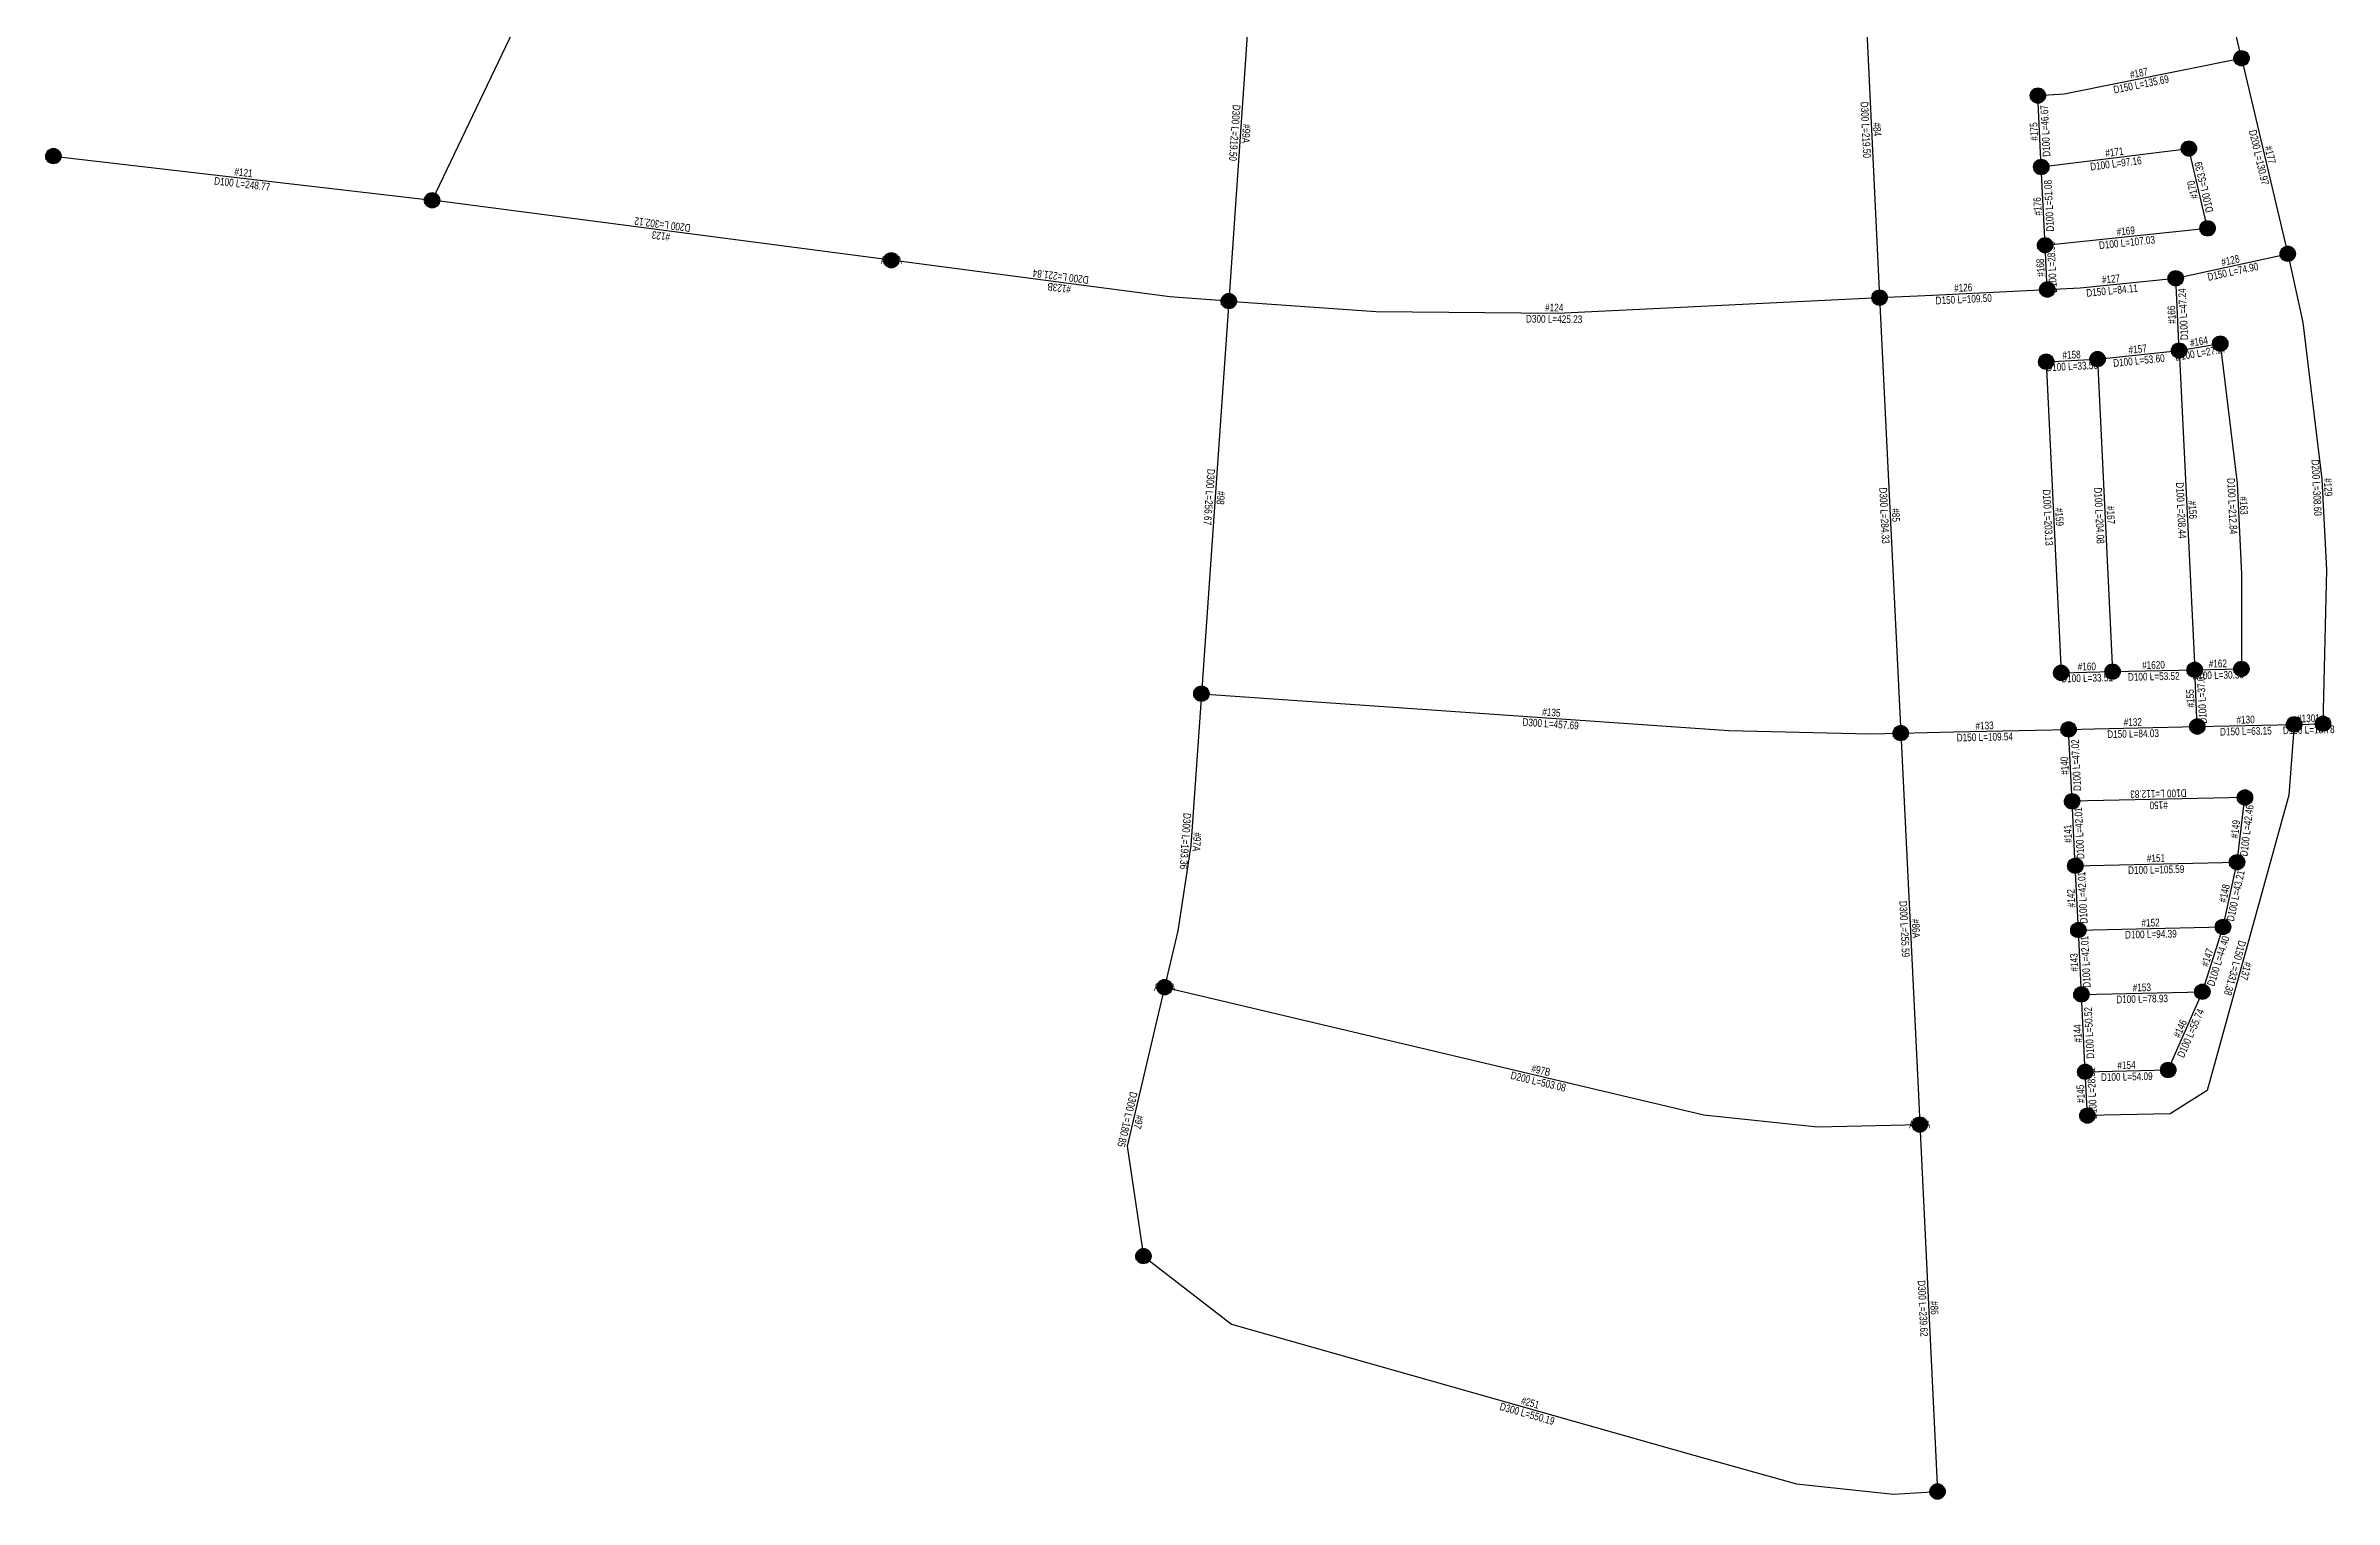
# Model space of a CAD drawing. Header units: metres. Extents: x 145470 to 149777, y 297311 to 301409.
# Drawn here: x 148237 to 149730, y 297311 to 298259 of the extents above; entities that cross this region are included whole.
import ezdxf
from ezdxf.enums import TextEntityAlignment as Align

# ---------------------------------------------------------------- set-up
doc = ezdxf.new("R2010")
doc.units = ezdxf.units.M
for name, color, linetype in [('EPANET2-JUNCTION', 7, 'Continuous'), ('EPANET2-PIPE', 3, 'Continuous'), ('EPANET2-PIPE_no', 7, 'Continuous')]:
    doc.layers.add(name, color=color, linetype=linetype)

# ---------------------------------------------------------------- blocks, each defined once
blk = doc.blocks.new('PIPE_BLOCK')
at = {"width": 0.8}
for tag, p in [('ID', (0, 3.75)), ('INFO', (0, -3.75))]:
    blk.add_attdef(tag, text='', height=5, dxfattribs=at).set_placement(p, align=Align.MIDDLE_CENTER)
blk = doc.blocks.new('JUNCTION_BLOCK')
h = blk.add_hatch(color=255)
edge = h.paths.add_edge_path()
edge.add_arc((0, 0), 5, 0, 360)
at = {"color": 5}
blk.add_circle((0, 0), 5, dxfattribs=at)
at = {"color": 5, "width": 0.7}
blk.add_attdef('ID', text='', height=5, dxfattribs=at).set_placement((0, 0), align=Align.MIDDLE_CENTER)

msp = doc.modelspace()

# ---------------------------------------------------------------- linework, layer by layer
at = {"layer": 'EPANET2-PIPE'}
for points in [[(148693.3, 298539.3), (148627.6, 298448), (148488.9, 298157.8)], [(149422.7, 298313.5), (149433.3, 298094.3)], [(149023.9, 298311), (149023.6, 298306.8), (149008.7, 298092)], [(149669.5, 298250.4), (149656.8, 298304.5)], [(149536.6, 298226.1), (149553.7, 298227.1), (149669.5, 298250.4)], [(149669.5, 298250.4), (149697.6, 298130.9), (149699.6, 298122.9)], [(149538.8, 298179.5), (149536.6, 298226.1)], [(148241.8, 298186.6), (148488.9, 298157.8)], [(149538.8, 298179.5), (149635.1, 298191.5)], [(149541.3, 298128.5), (149538.8, 298179.5)], [(149647.3, 298139.5), (149635.1, 298191.5)], [(148788.5, 298118.7), (148488.9, 298157.8)], [(149541.3, 298128.5), (149647.3, 298139.5)], [(149008.7, 298092), (148975.8, 298094.3), (148970.3, 298094.9), (148788.5, 298118.7)], [(149542.7, 298099.6), (149541.3, 298128.5)], [(149626.5, 298106.9), (149699.6, 298122.9)], [(149699.6, 298122.9), (149709.5, 298078.1), (149721.9, 297976), (149724.8, 297916.7), (149722.6, 297816.4)], [(149542.7, 298099.6), (149564.2, 298100.7), (149626.5, 298106.9)], [(149628.7, 298059.8), (149626.5, 298106.9)], [(149008.7, 298092), (148990.8, 297836)], [(149008.7, 298092), (149104.9, 298085.3), (149223.1, 298084.1), (149433.3, 298094.3)], [(149433.3, 298094.3), (149467.8, 298096), (149542.7, 298099.6)], [(149433.3, 298094.3), (149447.1, 297810.3)], [(149575.5, 298054.2), (149628.7, 298059.8)], [(149628.7, 298059.8), (149655.6, 298064.3)], [(149628.7, 298059.8), (149638.9, 297851.6)], [(149655.6, 298064.3), (149666.5, 297973.3), (149669.4, 297914), (149669.4, 297852.2)], [(149542, 298052.5), (149566.5, 298053.7), (149575.5, 298054.2)], [(149542, 298052.5), (149551.8, 297849.6)], [(149575.5, 298054.2), (149585.3, 297850.4)], [(149551.8, 297849.6), (149585.3, 297850.4)], [(149585.3, 297850.4), (149638.9, 297851.6)], [(149638.9, 297851.6), (149669.4, 297852.2)], [(149640.6, 297814.6), (149638.9, 297851.6)], [(148990.8, 297836), (148983.9, 297737), (148975.5, 297681.3), (148966.8, 297644.6)], [(148990.8, 297836), (149334.9, 297812), (149426.7, 297809.8), (149447.1, 297810.3)], [(149447.1, 297810.3), (149481.6, 297811.1), (149556.6, 297812.7)], [(149447.1, 297810.3), (149458.6, 297574.1), (149459.5, 297555)], [(149556.6, 297812.7), (149573.3, 297813.1), (149640.6, 297814.6)], [(149558.9, 297765.8), (149556.6, 297812.7)], [(149703.8, 297816), (149700.4, 297769.9), (149647, 297577.2), (149623, 297562.1), (149568.9, 297560.9)], [(149640.6, 297814.6), (149703.8, 297816)], [(149703.8, 297816), (149722.6, 297816.4)], [(149671.7, 297768.3), (149558.9, 297765.8)], [(149561, 297723.8), (149558.9, 297765.8)], [(149666.5, 297726.1), (149671.7, 297768.3)], [(149561, 297723.8), (149666.5, 297726.1)], [(149563, 297681.8), (149561, 297723.8)], [(149657.4, 297683.9), (149666.5, 297726.1)], [(149563, 297681.8), (149657.4, 297683.9)], [(149565, 297639.9), (149563, 297681.8)], [(149643.9, 297641.6), (149657.4, 297683.9)], [(148966.8, 297644.6), (148965.5, 297639), (148942.3, 297540.9), (148953, 297469.2)], [(148966.8, 297644.6), (149318.7, 297561.4), (149392.9, 297553.5), (149459.5, 297555)], [(149565, 297639.9), (149643.9, 297641.6)], [(149567.5, 297589.4), (149565, 297639.9)], [(149621.6, 297590.6), (149643.9, 297641.6)], [(149567.5, 297589.4), (149621.6, 297590.6)], [(149568.9, 297560.9), (149567.5, 297589.4)], [(149459.5, 297555), (149471.1, 297315.7)], [(148953, 297469.2), (149010.4, 297424.9), (149312, 297339.5), (149379.1, 297320.6), (149442.4, 297313.9), (149471.1, 297315.7)]]:
    msp.add_lwpolyline(points, dxfattribs=at)

# ---------------------------------------------------------------- block references
at = {"layer": 'EPANET2-JUNCTION'}
ref = msp.add_blockref('JUNCTION_BLOCK', (149669.5, 298250.4), dxfattribs=at)
ref.add_attrib('ID', 'A123', dxfattribs={"layer": '0', "color": 5, "height": 5, "width": 0.55}).set_placement((149669.5, 298250.4), align=Align.MIDDLE_CENTER)
ref = msp.add_blockref('JUNCTION_BLOCK', (149536.6, 298226.1), dxfattribs=at)
ref.add_attrib('ID', 'A122', dxfattribs={"layer": '0', "color": 5, "height": 5, "width": 0.55}).set_placement((149536.6, 298226.1), align=Align.MIDDLE_CENTER)
ref = msp.add_blockref('JUNCTION_BLOCK', (149635.1, 298191.5), dxfattribs=at)
ref.add_attrib('ID', 'A120', dxfattribs={"layer": '0', "color": 5, "height": 5, "width": 0.55}).set_placement((149635.1, 298191.5), align=Align.MIDDLE_CENTER)
ref = msp.add_blockref('JUNCTION_BLOCK', (148241.8, 298186.6), dxfattribs=at)
ref.add_attrib('ID', 'A163', dxfattribs={"layer": '0', "color": 5, "height": 5, "width": 0.55}).set_placement((148241.8, 298186.6), align=Align.MIDDLE_CENTER)
ref = msp.add_blockref('JUNCTION_BLOCK', (149538.8, 298179.5), dxfattribs=at)
ref.add_attrib('ID', 'A119', dxfattribs={"layer": '0', "color": 5, "height": 5, "width": 0.55}).set_placement((149538.8, 298179.5), align=Align.MIDDLE_CENTER)
ref = msp.add_blockref('JUNCTION_BLOCK', (148488.9, 298157.8), dxfattribs=at)
ref.add_attrib('ID', 'A162', dxfattribs={"layer": '0', "color": 5, "height": 5, "width": 0.55}).set_placement((148488.9, 298157.8), align=Align.MIDDLE_CENTER)
ref = msp.add_blockref('JUNCTION_BLOCK', (149541.3, 298128.5), dxfattribs=at)
ref.add_attrib('ID', 'A118', dxfattribs={"layer": '0', "color": 5, "height": 5, "width": 0.55}).set_placement((149541.3, 298128.5), align=Align.MIDDLE_CENTER)
ref = msp.add_blockref('JUNCTION_BLOCK', (149647.3, 298139.5), dxfattribs=at)
ref.add_attrib('ID', 'A121', dxfattribs={"layer": '0', "color": 5, "height": 5, "width": 0.55}).set_placement((149647.3, 298139.5), align=Align.MIDDLE_CENTER)
ref = msp.add_blockref('JUNCTION_BLOCK', (148788.5, 298118.7), dxfattribs=at)
ref.add_attrib('ID', 'A162A', dxfattribs={"layer": '0', "color": 5, "height": 5, "width": 0.55}).set_placement((148788.5, 298118.7), align=Align.MIDDLE_CENTER)
ref = msp.add_blockref('JUNCTION_BLOCK', (149699.6, 298122.9), dxfattribs=at)
ref.add_attrib('ID', 'A144', dxfattribs={"layer": '0', "color": 5, "height": 5, "width": 0.55}).set_placement((149699.6, 298122.9), align=Align.MIDDLE_CENTER)
ref = msp.add_blockref('JUNCTION_BLOCK', (149542.7, 298099.6), dxfattribs=at)
ref.add_attrib('ID', 'A117', dxfattribs={"layer": '0', "color": 5, "height": 5, "width": 0.55}).set_placement((149542.7, 298099.6), align=Align.MIDDLE_CENTER)
ref = msp.add_blockref('JUNCTION_BLOCK', (149626.5, 298106.9), dxfattribs=at)
ref.add_attrib('ID', 'A116', dxfattribs={"layer": '0', "color": 5, "height": 5, "width": 0.55}).set_placement((149626.5, 298106.9), align=Align.MIDDLE_CENTER)
ref = msp.add_blockref('JUNCTION_BLOCK', (149008.7, 298092), dxfattribs=at)
ref.add_attrib('ID', 'A167', dxfattribs={"layer": '0', "color": 5, "height": 5, "width": 0.55}).set_placement((149008.7, 298092), align=Align.MIDDLE_CENTER)
ref = msp.add_blockref('JUNCTION_BLOCK', (149433.3, 298094.3), dxfattribs=at)
ref.add_attrib('ID', 'A172', dxfattribs={"layer": '0', "color": 5, "height": 5, "width": 0.55}).set_placement((149433.3, 298094.3), align=Align.MIDDLE_CENTER)
ref = msp.add_blockref('JUNCTION_BLOCK', (149542, 298052.5), dxfattribs=at)
ref.add_attrib('ID', 'A113', dxfattribs={"layer": '0', "color": 5, "height": 5, "width": 0.55}).set_placement((149542, 298052.5), align=Align.MIDDLE_CENTER)
ref = msp.add_blockref('JUNCTION_BLOCK', (149575.5, 298054.2), dxfattribs=at)
ref.add_attrib('ID', 'A112', dxfattribs={"layer": '0', "color": 5, "height": 5, "width": 0.55}).set_placement((149575.5, 298054.2), align=Align.MIDDLE_CENTER)
ref = msp.add_blockref('JUNCTION_BLOCK', (149628.7, 298059.8), dxfattribs=at)
ref.add_attrib('ID', 'A111', dxfattribs={"layer": '0', "color": 5, "height": 5, "width": 0.55}).set_placement((149628.7, 298059.8), align=Align.MIDDLE_CENTER)
ref = msp.add_blockref('JUNCTION_BLOCK', (149655.6, 298064.3), dxfattribs=at)
ref.add_attrib('ID', 'A109', dxfattribs={"layer": '0', "color": 5, "height": 5, "width": 0.55}).set_placement((149655.6, 298064.3), align=Align.MIDDLE_CENTER)
ref = msp.add_blockref('JUNCTION_BLOCK', (149551.8, 297849.6), dxfattribs=at)
ref.add_attrib('ID', 'A114', dxfattribs={"layer": '0', "color": 5, "height": 5, "width": 0.55}).set_placement((149551.8, 297849.6), align=Align.MIDDLE_CENTER)
ref = msp.add_blockref('JUNCTION_BLOCK', (149585.3, 297850.4), dxfattribs=at)
ref.add_attrib('ID', 'A115', dxfattribs={"layer": '0', "color": 5, "height": 5, "width": 0.55}).set_placement((149585.3, 297850.4), align=Align.MIDDLE_CENTER)
ref = msp.add_blockref('JUNCTION_BLOCK', (149638.9, 297851.6), dxfattribs=at)
ref.add_attrib('ID', 'A107', dxfattribs={"layer": '0', "color": 5, "height": 5, "width": 0.55}).set_placement((149638.9, 297851.6), align=Align.MIDDLE_CENTER)
ref = msp.add_blockref('JUNCTION_BLOCK', (149669.4, 297852.2), dxfattribs=at)
ref.add_attrib('ID', 'A108', dxfattribs={"layer": '0', "color": 5, "height": 5, "width": 0.55}).set_placement((149669.4, 297852.2), align=Align.MIDDLE_CENTER)
ref = msp.add_blockref('JUNCTION_BLOCK', (148990.8, 297836), dxfattribs=at)
ref.add_attrib('ID', 'A168', dxfattribs={"layer": '0', "color": 5, "height": 5, "width": 0.55}).set_placement((148990.8, 297836), align=Align.MIDDLE_CENTER)
ref = msp.add_blockref('JUNCTION_BLOCK', (149640.6, 297814.6), dxfattribs=at)
ref.add_attrib('ID', 'A095', dxfattribs={"layer": '0', "color": 5, "height": 5, "width": 0.55}).set_placement((149640.6, 297814.6), align=Align.MIDDLE_CENTER)
ref = msp.add_blockref('JUNCTION_BLOCK', (149703.8, 297816), dxfattribs=at)
ref.add_attrib('ID', 'A094', dxfattribs={"layer": '0', "color": 5, "height": 5, "width": 0.55}).set_placement((149703.8, 297816), align=Align.MIDDLE_CENTER)
ref = msp.add_blockref('JUNCTION_BLOCK', (149722.6, 297816.4), dxfattribs=at)
ref.add_attrib('ID', 'A092', dxfattribs={"layer": '0', "color": 5, "height": 5, "width": 0.55}).set_placement((149722.6, 297816.4), align=Align.MIDDLE_CENTER)
ref = msp.add_blockref('JUNCTION_BLOCK', (149447.1, 297810.3), dxfattribs=at)
ref.add_attrib('ID', 'A171', dxfattribs={"layer": '0', "color": 5, "height": 5, "width": 0.55}).set_placement((149447.1, 297810.3), align=Align.MIDDLE_CENTER)
ref = msp.add_blockref('JUNCTION_BLOCK', (149556.6, 297812.7), dxfattribs=at)
ref.add_attrib('ID', 'A096', dxfattribs={"layer": '0', "color": 5, "height": 5, "width": 0.55}).set_placement((149556.6, 297812.7), align=Align.MIDDLE_CENTER)
ref = msp.add_blockref('JUNCTION_BLOCK', (149558.9, 297765.8), dxfattribs=at)
ref.add_attrib('ID', 'A097', dxfattribs={"layer": '0', "color": 5, "height": 5, "width": 0.55}).set_placement((149558.9, 297765.8), align=Align.MIDDLE_CENTER)
ref = msp.add_blockref('JUNCTION_BLOCK', (149671.7, 297768.3), dxfattribs=at)
ref.add_attrib('ID', 'A106', dxfattribs={"layer": '0', "color": 5, "height": 5, "width": 0.55}).set_placement((149671.7, 297768.3), align=Align.MIDDLE_CENTER)
ref = msp.add_blockref('JUNCTION_BLOCK', (149666.5, 297726.1), dxfattribs=at)
ref.add_attrib('ID', 'A105', dxfattribs={"layer": '0', "color": 5, "height": 5, "width": 0.55}).set_placement((149666.5, 297726.1), align=Align.MIDDLE_CENTER)
ref = msp.add_blockref('JUNCTION_BLOCK', (149561, 297723.8), dxfattribs=at)
ref.add_attrib('ID', 'A098', dxfattribs={"layer": '0', "color": 5, "height": 5, "width": 0.55}).set_placement((149561, 297723.8), align=Align.MIDDLE_CENTER)
ref = msp.add_blockref('JUNCTION_BLOCK', (149563, 297681.8), dxfattribs=at)
ref.add_attrib('ID', 'A099', dxfattribs={"layer": '0', "color": 5, "height": 5, "width": 0.55}).set_placement((149563, 297681.8), align=Align.MIDDLE_CENTER)
ref = msp.add_blockref('JUNCTION_BLOCK', (149657.4, 297683.9), dxfattribs=at)
ref.add_attrib('ID', 'A104', dxfattribs={"layer": '0', "color": 5, "height": 5, "width": 0.55}).set_placement((149657.4, 297683.9), align=Align.MIDDLE_CENTER)
ref = msp.add_blockref('JUNCTION_BLOCK', (148966.8, 297644.6), dxfattribs=at)
ref.add_attrib('ID', 'A169A', dxfattribs={"layer": '0', "color": 5, "height": 5, "width": 0.55}).set_placement((148966.8, 297644.6), align=Align.MIDDLE_CENTER)
ref = msp.add_blockref('JUNCTION_BLOCK', (149565, 297639.9), dxfattribs=at)
ref.add_attrib('ID', 'A100', dxfattribs={"layer": '0', "color": 5, "height": 5, "width": 0.55}).set_placement((149565, 297639.9), align=Align.MIDDLE_CENTER)
ref = msp.add_blockref('JUNCTION_BLOCK', (149643.9, 297641.6), dxfattribs=at)
ref.add_attrib('ID', 'A103', dxfattribs={"layer": '0', "color": 5, "height": 5, "width": 0.55}).set_placement((149643.9, 297641.6), align=Align.MIDDLE_CENTER)
ref = msp.add_blockref('JUNCTION_BLOCK', (149621.6, 297590.6), dxfattribs=at)
ref.add_attrib('ID', 'A102', dxfattribs={"layer": '0', "color": 5, "height": 5, "width": 0.55}).set_placement((149621.6, 297590.6), align=Align.MIDDLE_CENTER)
ref = msp.add_blockref('JUNCTION_BLOCK', (149567.5, 297589.4), dxfattribs=at)
ref.add_attrib('ID', 'A101', dxfattribs={"layer": '0', "color": 5, "height": 5, "width": 0.55}).set_placement((149567.5, 297589.4), align=Align.MIDDLE_CENTER)
ref = msp.add_blockref('JUNCTION_BLOCK', (149568.9, 297560.9), dxfattribs=at)
ref.add_attrib('ID', 'A084', dxfattribs={"layer": '0', "color": 5, "height": 5, "width": 0.55}).set_placement((149568.9, 297560.9), align=Align.MIDDLE_CENTER)
ref = msp.add_blockref('JUNCTION_BLOCK', (149459.5, 297555), dxfattribs=at)
ref.add_attrib('ID', 'A170A', dxfattribs={"layer": '0', "color": 5, "height": 5, "width": 0.55}).set_placement((149459.5, 297555), align=Align.MIDDLE_CENTER)
ref = msp.add_blockref('JUNCTION_BLOCK', (148953, 297469.2), dxfattribs=at)
ref.add_attrib('ID', 'A169', dxfattribs={"layer": '0', "color": 5, "height": 5, "width": 0.55}).set_placement((148953, 297469.2), align=Align.MIDDLE_CENTER)
ref = msp.add_blockref('JUNCTION_BLOCK', (149471.1, 297315.7), dxfattribs=at)
ref.add_attrib('ID', 'A170', dxfattribs={"layer": '0', "color": 5, "height": 5, "width": 0.55}).set_placement((149471.1, 297315.7), align=Align.MIDDLE_CENTER)
at = {"layer": 'EPANET2-PIPE_no'}
for p, rotation, values in [((149603.2, 298237.1), 11.339922225131811, {'ID': '#187', 'INFO': 'D150 L=135.69'}), ((149428, 298203.9), 272.77982247940133, {'ID': '#84', 'INFO': 'D300 L=219.50'}), ((149016.3, 298201.5), 266.01543120136563, {'ID': '#99A', 'INFO': 'D300 L=219.50'}), ((149537.7, 298202.8), 92.77982247932732, {'ID': '#175', 'INFO': 'D100 L=46.67'}), ((149587, 298185.5), 7.124676551985098, {'ID': '#171', 'INFO': 'D100 L=97.16'}), ((149684.5, 298186.6), 283.2153537037217, {'ID': '#177', 'INFO': 'D200 L=130.97'}), ((148365.4, 298172.2), 353.355070066313, {'ID': '#121', 'INFO': 'D100 L=248.77'}), ((149641.2, 298165.5), 103.2153537036958, {'ID': '#170', 'INFO': 'D100 L=53.39'}), ((149540.1, 298154), 92.77982247945539, {'ID': '#176', 'INFO': 'D100 L=51.08'}), ((148638.7, 298138.2), 172.54894486287463, {'ID': '#123', 'INFO': 'D200 L=302.12'}), ((149594.3, 298134), 5.963017358454842, {'ID': '#169', 'INFO': 'D100 L=107.03'}), ((149542, 298114), 92.77982247928584, {'ID': '#168', 'INFO': 'D100 L=28.90'}), ((149663, 298114.9), 12.307354607559406, {'ID': '#128', 'INFO': 'D150 L=74.90'}), ((148898.5, 298104.3), 172.548944862897, {'ID': '#123B', 'INFO': 'D200 L=221.84'}), ((149488, 298097), 2.779822480861815, {'ID': '#126', 'INFO': 'D150 L=109.50'}), ((149584.6, 298102.7), 5.760712181803213, {'ID': '#127', 'INFO': 'D150 L=84.11'}), ((149221, 298084.1), 359.397518449064, {'ID': '#124', 'INFO': 'D300 L=425.23'}), ((149627.6, 298083.3), 92.77982247936485, {'ID': '#166', 'INFO': 'D100 L=47.24'}), ((149558.7, 298053.3), 2.7798224809332424, {'ID': '#158', 'INFO': 'D100 L=33.50'}), ((149602.1, 298057), 5.940668643639594, {'ID': '#157', 'INFO': 'D100 L=53.60'}), ((149642.2, 298062), 9.506761337687808, {'ID': '#164', 'INFO': 'D100 L=27.27'}), ((149722.2, 297970.5), 272.7798224794038, {'ID': '#129', 'INFO': 'D200 L=308.60'}), ((148999.7, 297964), 266.0149728504406, {'ID': '#98', 'INFO': 'D300 L=256.67'}), ((149440.2, 297952.3), 272.77982247941986, {'ID': '#85', 'INFO': 'D300 L=284.33'}), ((149546.9, 297951.1), 272.7798224794123, {'ID': '#159', 'INFO': 'D100 L=203.13'}), ((149580.4, 297952.3), 272.7798224794061, {'ID': '#167', 'INFO': 'D100 L=204.08'}), ((149633.8, 297955.7), 272.7798224794169, {'ID': '#156', 'INFO': 'D100 L=208.44'}), ((149667.2, 297958.5), 272.7798224793642, {'ID': '#163', 'INFO': 'D100 L=212.84'}), ((149568.6, 297850), 1.268428696458576, {'ID': '#160', 'INFO': 'D100 L=33.51'}), ((149612.1, 297851), 1.26842869636745, {'ID': '#1620', 'INFO': 'D100 L=53.52'}), ((149639.8, 297833.1), 92.77982247938566, {'ID': '#155', 'INFO': 'D100 L=37.01'}), ((149654.1, 297851.9), 1.2684286963276652, {'ID': '#162', 'INFO': 'D100 L=30.59'}), ((149218.9, 297820.1), 356.0149728490199, {'ID': '#135', 'INFO': 'D300 L=457.69'}), ((149598.6, 297813.7), 1.268428696402832, {'ID': '#132', 'INFO': 'D150 L=84.03'}), ((149672.2, 297815.3), 1.2684286964460842, {'ID': '#130', 'INFO': 'D150 L=63.15'}), ((149713.2, 297816.2), 1.2684286961219255, {'ID': '#1301', 'INFO': 'D150 L=18.78'}), ((149501.9, 297811.5), 1.2684286963264084, {'ID': '#133', 'INFO': 'D150 L=109.54'}), ((149557.8, 297789.2), 92.77982247938219, {'ID': '#140', 'INFO': 'D100 L=47.02'}), ((149559.9, 297744.8), 92.77982247932425, {'ID': '#141', 'INFO': 'D100 L=42.01'}), ((149615.3, 297767), 181.26842869632262, {'ID': '#150', 'INFO': 'D100 L=112.83'}), ((149669.1, 297747.2), 82.9677213100875, {'ID': '#149', 'INFO': 'D100 L=42.46'}), ((148984.1, 297739.6), 266.0149728505423, {'ID': '#97A', 'INFO': 'D300 L=193.36'}), ((149613.7, 297725), 1.2684286963409348, {'ID': '#151', 'INFO': 'D100 L=105.59'}), ((149562, 297702.8), 92.77982247948282, {'ID': '#142', 'INFO': 'D100 L=42.01'}), ((149661.9, 297705), 77.74741247850865, {'ID': '#148', 'INFO': 'D100 L=43.21'}), ((149453.3, 297682.7), 272.7798224793953, {'ID': '#86A', 'INFO': 'D300 L=255.59'}), ((149610.2, 297682.9), 1.2684286963614946, {'ID': '#152', 'INFO': 'D100 L=94.39'}), ((149564, 297660.9), 92.77982247931655, {'ID': '#143', 'INFO': 'D100 L=42.01'}), ((149650.7, 297662.8), 72.40888199648504, {'ID': '#147', 'INFO': 'D100 L=44.40'}), ((149668.8, 297656.1), 254.49699435923117, {'ID': '#137', 'INFO': 'D150 L=331.38'}), ((149604.5, 297640.7), 1.2684286963810474, {'ID': '#153', 'INFO': 'D100 L=78.93'}), ((149566.3, 297614.6), 92.77982247947315, {'ID': '#144', 'INFO': 'D100 L=50.52'}), ((149632.8, 297616.1), 66.3072647409893, {'ID': '#146', 'INFO': 'D100 L=55.74'}), ((149594.5, 297590), 1.2684286961595017, {'ID': '#154', 'INFO': 'D100 L=54.09'}), ((149211.5, 297586.7), 346.69500322306146, {'ID': '#97B', 'INFO': 'D200 L=503.08'}), ((149568.2, 297575.2), 92.77982247957178, {'ID': '#145', 'INFO': 'D100 L=28.51'}), ((148946.2, 297557.5), 256.695003390104, {'ID': '#97', 'INFO': 'D300 L=180.85'}), ((149465.3, 297435.3), 272.7798224794144, {'ID': '#86', 'INFO': 'D300 L=239.62'}), ((149204.4, 297370), 344.19480487156244, {'ID': '#251', 'INFO': 'D300 L=550.19'})]:
    msp.add_blockref('PIPE_BLOCK', p, dxfattribs=dict(at, rotation=rotation)).add_auto_attribs(values)

doc.saveas('drawing.dxf')
